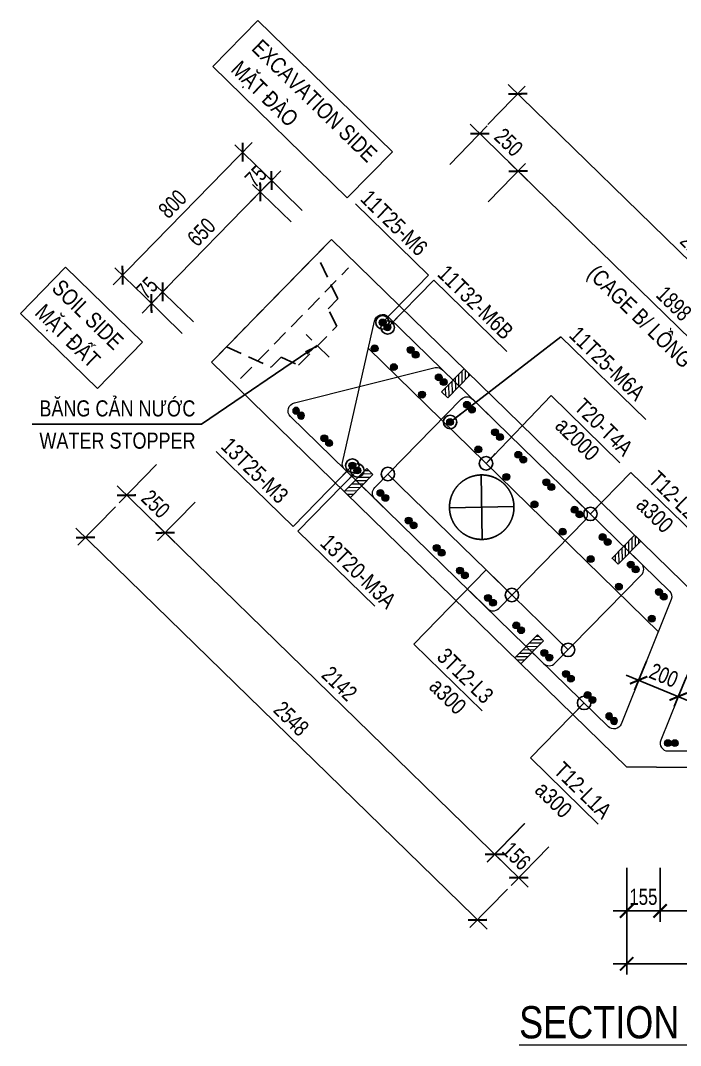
# Model space of a CAD drawing. Header units: millimetres. Extents: x 2611025 to 4139346, y -89870 to 101087.
# Drawn here: x 3811172 to 3823453, y -21279 to -2199 of the extents above; entities that cross this region are included whole.
import ezdxf
from ezdxf.enums import TextEntityAlignment as Align

# ---------------------------------------------------------------- set-up
doc = ezdxf.new("R2010")
doc.units = ezdxf.units.MM
doc.header["$LTSCALE"] = 1200
doc.header["$PDMODE"] = 35
for name, pattern in [('CENTER', [2, 1.25, -0.25, 0.25, -0.25]), ('DASHED', [19.049999999999997, 12.7, -6.35]), ('HIDDEN', [0.375, 0.25, -0.125])]:
    doc.linetypes.add(name, pattern=pattern)
for name, color, linetype, lineweight in [('015_Hidden', 8, 'Continuous', 13), ('5', 5, 'Continuous', 13), ('BOUND', 3, 'Continuous', 20), ('CWS', 8, 'HIDDEN', 9), ('ENOTE', 2, 'Continuous', 15), ('GRID', 74, 'CENTER', 15), ('K-THUOC', 1, 'Continuous', 18), ('LEADER', 8, 'Continuous', 9), ('MCT', 6, 'Continuous', 20), ('TEXTEN', 3, 'Continuous', 13), ('TEXTMA', 2, 'Continuous', 13), ('TEXTVN', 2, 'Continuous', 20), ('TIE', 4, 'Continuous', 13)]:
    doc.layers.add(name, color=color, linetype=linetype, lineweight=lineweight)
for name, color, linetype in [('CDC.04.HIDDEN', 8, 'HIDDEN'), ('CDC.11.NOTE', 8, 'Continuous'), ('MIE', 5, 'HIDDEN')]:
    doc.layers.add(name, color=color, linetype=linetype)
doc.styles.add('DB_Arial', font='arial.ttf', dxfattribs={"width": 0.8})
doc.styles.add('SMTEXT', font='arial.ttf', dxfattribs={"width": 0.75})
doc.dimstyles.new('BSV1-100', dxfattribs={"dimtxt": 300, "dimasz": 250, "dimexe": 200, "dimexo": 0, "dimgap": 108, "dimtad": 1, "dimdec": 0, "dimdsep": 46, "dimtxsty": 'SMTEXT', "dimblk": 'ARCHTICK', "dimcen": 100, "dimdle": 250, "dimclrd": 256, "dimclre": 256, "dimclrt": 1, "dimadec": 0, "dimazin": 0, "dimtfac": 1, "dimtdec": 0, "dimtix": 1, "dimtmove": 2, "dimatfit": 3, "dimfxl": 720, "dimfxlon": 1, "dimtolj": 1, "dimtzin": 0, "dimarcsym": 0})
doc.dimstyles.new('BSV25', dxfattribs={"dimtxt": 300, "dimasz": 250, "dimexe": 200, "dimexo": 0, "dimgap": 108, "dimtad": 1, "dimdec": 0, "dimlfac": 0.25, "dimdsep": 46, "dimtxsty": 'SMTEXT', "dimblk": 'ARCHTICK', "dimcen": 100, "dimdle": 250, "dimclrd": 256, "dimclre": 256, "dimclrt": 2, "dimadec": 0, "dimazin": 0, "dimtfac": 1, "dimtdec": 0, "dimtix": 1, "dimtmove": 2, "dimatfit": 3, "dimfxl": 800, "dimfxlon": 1, "dimtolj": 1, "dimtzin": 0, "dimarcsym": 0})

# ---------------------------------------------------------------- blocks, each defined once
blk = doc.blocks.new('mct1')
at = {"lineweight": 9}
h = blk.add_hatch(color=256, dxfattribs=at)
h.dxf.hatch_style = 1
h.paths.add_polyline_path([(-16, 0, 1), (16, 0, 1)])
blk.add_circle((0, 0), 16, dxfattribs=at)
blk = doc.blocks.new('_ArchTick')
at = {"color": 0, "linetype": 'ByBlock', "const_width": 0.15}
blk.add_lwpolyline([(-0.5, -0.5), (0.5, 0.5)], dxfattribs=at)
blk = doc.blocks.new('*D1230')
at = {"layer": 'Defpoints', "color": 0, "transparency": 16777216}
for p in [(3815306.1195534, -4651.185244069202), (3817118.426908265, -6419.822541526752), (3814883.445807603, -8709.98836078262)]:
    blk.add_point(p, dxfattribs=at)
at = {"layer": 'K-THUOC', "lineweight": -2, "transparency": 16777216}
for p, q in [((3812896.53055468, -7120.27026837552), (3815480.727451858, -4472.266039409442)), ((3815878.661008311, -5209.930519134505), (3815162.984189672, -4511.498925302876)), ((3813643.67990805, -7500.096338781063), (3812928.00308941, -6801.664744949434))]:
    blk.add_line(p, q, dxfattribs=at)
at = {"layer": 'K-THUOC', "lineweight": -2, "transparency": 16777216, "xscale": 250, "yscale": 250, "zscale": 250}
for p, rotation in [((3815306.1195534, -4651.185244069202), 45.69869439373893), ((3813071.138453138, -6941.35106371576), 225.6986943937389)]:
    blk.add_blockref('_ArchTick', p, dxfattribs=dict(at, rotation=rotation))
at = {"layer": 'K-THUOC', "color": 2, "transparency": 16777216, "insert": (3814001.714331395, -5613.857450084295), "char_height": 300, "attachment_point": 5, "rotation": 45.698694393738926, "style": 'SMTEXT'}
blk.add_mtext('\\A1;800', dxfattribs=at)
blk = doc.blocks.new('*D1231')
at = {"layer": 'Defpoints', "color": 0, "transparency": 16777216}
for p in [(3813817.425544878, -7250.471713116858), (3815092.975285791, -8495.28531522723), (3814883.445807601, -8709.98836078588)]:
    blk.add_point(p, dxfattribs=at)
at = {"layer": 'K-THUOC', "lineweight": -2, "transparency": 16777216}
for p, q in [((3813607.896066725, -7465.174758712063), (3813817.425544878, -7250.471713116858)), ((3814389.966999789, -7809.216988181928), (3813674.29018115, -7110.785394350532)), ((3813817.425544878, -7250.471713116858), (3813992.033443335, -7071.552508456865)), ((3814180.437521636, -8023.920033777133), (3813464.760702997, -7325.488439945737)), ((3813607.896066725, -7465.174758712063), (3813433.288168267, -7644.093963371823))]:
    blk.add_line(p, q, dxfattribs=at)
at = {"layer": 'K-THUOC', "lineweight": -2, "transparency": 16777216, "xscale": 250, "yscale": 250, "zscale": 250}
for p, rotation in [((3813817.425544878, -7250.471713116858), 225.6986943937389), ((3813607.896066725, -7465.174758712063), 45.69869439373893)]:
    blk.add_blockref('_ArchTick', p, dxfattribs=dict(at, rotation=rotation))
at = {"layer": 'K-THUOC', "color": 2, "transparency": 16777216, "insert": (3813526.185498959, -7175.841310028452), "char_height": 300, "attachment_point": 5, "rotation": 45.698694393738926, "style": 'SMTEXT'}
blk.add_mtext('\\A1;75', dxfattribs=at)
blk = doc.blocks.new('*D1232')
at = {"layer": 'Defpoints', "color": 0, "transparency": 16777216}
for p in [(3815633.347689185, -5389.711984998081), (3816908.897430074, -6634.525587085169), (3815092.975285788, -8495.285315230489)]:
    blk.add_point(p, dxfattribs=at)
at = {"layer": 'K-THUOC', "lineweight": -2, "transparency": 16777216}
for p, q in [((3813642.817646765, -7429.390918120276), (3815807.955587643, -5210.792780338088)), ((3816205.889144097, -5948.457260063384), (3815490.212325457, -5250.025666231755)), ((3814389.967000135, -7809.216988525819), (3813674.290181495, -7110.78539469419))]:
    blk.add_line(p, q, dxfattribs=at)
at = {"layer": 'K-THUOC', "lineweight": -2, "transparency": 16777216, "xscale": 250, "yscale": 250, "zscale": 250}
for p, rotation in [((3815633.347689185, -5389.711984998081), 45.69869439373893), ((3813817.425545223, -7250.471713460516), 225.6986943937389)]:
    blk.add_blockref('_ArchTick', p, dxfattribs=dict(at, rotation=rotation))
at = {"layer": 'K-THUOC', "color": 2, "transparency": 16777216, "insert": (3814538.471945331, -6137.681145421229), "char_height": 300, "attachment_point": 5, "rotation": 45.698694393738926, "style": 'SMTEXT'}
blk.add_mtext('\\A1;650', dxfattribs=at)
blk = doc.blocks.new('*D1233')
at = {"layer": 'Defpoints', "color": 0, "transparency": 16777216}
for p in [(3815842.877167375, -5175.008939445252), (3817118.426908262, -6419.822541529546), (3816908.897430074, -6634.525587085169)]:
    blk.add_point(p, dxfattribs=at)
at = {"layer": 'K-THUOC', "lineweight": -2, "transparency": 16777216}
for p, q in [((3816415.418622287, -5733.754214510554), (3815699.741803647, -5035.322620678926)), ((3815842.877167375, -5175.008939445252), (3816017.485065833, -4996.089734785492)), ((3816205.889144137, -5948.457260102499), (3815490.212325498, -5250.025666270871)), ((3815633.347689225, -5389.711985037196), (3815842.877167375, -5175.008939445252)), ((3815633.347689225, -5389.711985037196), (3815458.739790767, -5568.631189696956))]:
    blk.add_line(p, q, dxfattribs=at)
at = {"layer": 'K-THUOC', "lineweight": -2, "transparency": 16777216, "xscale": 250, "yscale": 250, "zscale": 250}
for p, rotation in [((3815842.877167375, -5175.008939445252), 225.6986943937389), ((3815633.347689225, -5389.711985037196), 45.69869439373893)]:
    blk.add_blockref('_ArchTick', p, dxfattribs=dict(at, rotation=rotation))
at = {"layer": 'K-THUOC', "color": 2, "transparency": 16777216, "insert": (3815551.637121459, -5100.378536355449), "char_height": 300, "attachment_point": 5, "rotation": 45.698694393738926, "style": 'SMTEXT'}
blk.add_mtext('\\A1;75', dxfattribs=at)
blk = doc.blocks.new('sp')
at = {"layer": '5', "lineweight": 20}
h = blk.add_hatch(dxfattribs=at)
h.set_pattern_fill('ANSI31', color=256, scale=500)
h.set_pattern_definition([(45, (0, 0), (-44.19417382415922, 44.19417382415922), [])])
h.paths.add_polyline_path([(80, 300), (-80, 300), (-80, -300), (80, -300)])
blk.add_lwpolyline([(-80, -300), (80, -300), (80, 300), (-80, 300)], close=True, dxfattribs=at)
blk = doc.blocks.new('tremie')
at = {"layer": 'MIE', "color": 74, "ltscale": 1000}
for p, q in [((424.2640687227249, -424.2640687111998), (-424.2640687087551, 424.2640687113162)), ((424.2640687217936, 424.2640687118983), (-424.2640687078238, -424.2640687117819))]:
    blk.add_line(p, q, dxfattribs=at)
at = {"layer": 'MIE', "ltscale": 500}
blk.add_circle((0, 0), 600, dxfattribs=at)
blk = doc.blocks.new('*D1254')
at = {"layer": 'Defpoints', "color": 0, "transparency": 16777216}
for p in [(3822820.313324259, -14122.6730068326), (3823558.644202633, -14427.88215099904), (3823411.719285554, -14783.30794722983)]:
    blk.add_point(p, dxfattribs=at)
at = {"layer": 'K-THUOC', "lineweight": -2, "transparency": 16777216}
for p, q in [((3822820.313324259, -14122.6730068326), (3822596.983688515, -14662.9293172264)), ((3822442.350264476, -14382.59290473256), (3823642.757428258, -14878.81384556065)), ((3823558.644202633, -14427.88215099904), (3823335.314566889, -14968.13846139284))]:
    blk.add_line(p, q, dxfattribs=at)
at = {"layer": 'K-THUOC', "lineweight": -2, "transparency": 16777216, "xscale": 250, "yscale": 250, "zscale": 250}
for p, rotation in [((3822673.388407179, -14478.09880306339), 157.5409148635427), ((3823411.719285554, -14783.30794722983), 337.5409148635426)]:
    blk.add_blockref('_ArchTick', p, dxfattribs=dict(at, rotation=rotation))
at = {"layer": 'K-THUOC', "color": 2, "transparency": 16777216, "insert": (3823142.327672673, -14389.34069574112), "char_height": 300, "attachment_point": 5, "rotation": 337.54091486354264, "style": 'SMTEXT'}
blk.add_mtext('\\A1;200', dxfattribs=at)
blk = doc.blocks.new('cws800')
at = {"layer": 'CDC.04.HIDDEN'}
for p, q in [((-599.9999999998836, 1440.217173506608), (-599.9999999998836, -1440.217173506608)), ((0, 1440.217173506608), (0, -1440.217173506608))]:
    blk.add_line(p, q, dxfattribs=at)
for points in [[(0, 1200), (-860, 888.2171735063894), (-860, 627.473455327563), (-1199.999999999767, 507.1904364598886), (-1199.999999999767, -507.1904364598886), (-859.9999999997672, -627.473455327854), (-859.9999999997672, -888.217173506433), (0, -1200)], [(-1499.999999999767, 0), (-899.9999999997672, 0)]]:
    blk.add_lwpolyline(points, dxfattribs=at)
blk = doc.blocks.new('*D1465')
at = {"layer": 'Defpoints', "color": 0, "transparency": 16777216}
for p in [(3817993.534960305, -7501.954209160525), (3825865.318989685, -10305.10251219198), (3823535.740782823, -12692.20116860652)]:
    blk.add_point(p, dxfattribs=at)
at = {"layer": 'K-THUOC', "lineweight": -2, "transparency": 16777216}
for p, q in [((3819873.541281822, -5575.527978469618), (3820571.972875788, -4859.851159961196)), ((3820253.367352368, -4828.378625171492), (3826044.238194312, -10479.71041068365)), ((3825306.573714512, -10877.64396699867), (3826005.005308478, -10161.96714849025))]:
    blk.add_line(p, q, dxfattribs=at)
at = {"layer": 'K-THUOC', "lineweight": -2, "transparency": 16777216, "xscale": 250, "yscale": 250, "zscale": 250}
for p, rotation in [((3820432.286556995, -5002.986523662927), 135.698694382983), ((3825865.318989685, -10305.10251219198), 315.698694382983)]:
    blk.add_blockref('_ArchTick', p, dxfattribs=dict(at, rotation=rotation))
at = {"layer": 'K-THUOC', "color": 2, "transparency": 16777216, "insert": (3823331.213477184, -7467.129846088355), "char_height": 300, "attachment_point": 5, "rotation": 315.69869438298304, "style": 'SMTEXT'}
blk.add_mtext('\\A1;1898', dxfattribs=at)
blk = doc.blocks.new('*D1466')
at = {"layer": 'Defpoints', "color": 0, "transparency": 16777216}
for p in [(3820432.28655699, -5002.986523659667), (3817277.858141763, -6803.522615219699), (3817993.534960272, -7501.954209185205)]:
    blk.add_point(p, dxfattribs=at)
at = {"layer": 'K-THUOC', "lineweight": -2, "transparency": 16777216}
for p, q in [((3819157.864463309, -4877.096384500386), (3819856.296057275, -4161.419565991964)), ((3819537.690533855, -4129.94703120226), (3820611.205761617, -5177.594422151102)), ((3819873.541281817, -5575.527978466358), (3820571.972875783, -4859.851159957936))]:
    blk.add_line(p, q, dxfattribs=at)
at = {"layer": 'K-THUOC', "lineweight": -2, "transparency": 16777216, "xscale": 250, "yscale": 250, "zscale": 250}
for p, rotation in [((3819716.609738481, -4304.554929693695), 135.698694382983), ((3820432.28655699, -5002.986523659667), 315.698694382983)]:
    blk.add_blockref('_ArchTick', p, dxfattribs=dict(at, rotation=rotation))
at = {"layer": 'K-THUOC', "color": 2, "transparency": 16777216, "insert": (3820256.858851579, -4466.85605483735), "char_height": 300, "attachment_point": 5, "rotation": 315.69869438298304, "style": 'SMTEXT'}
blk.add_mtext('\\A1;250', dxfattribs=at)
blk = doc.blocks.new('*D1468')
at = {"layer": 'Defpoints', "color": 0, "transparency": 16777216}
for p in [(3815266.071789464, -8864.98270461196), (3816191.222423787, -9348.768289780244), (3813862.540059633, -11734.94898391375)]:
    blk.add_point(p, dxfattribs=at)
at = {"layer": 'K-THUOC', "lineweight": -2, "transparency": 16777216}
for p, q in [((3813705.608516297, -10463.97593514109), (3813007.176922332, -11179.65275364951)), ((3812967.944036497, -10861.90949145611), (3814041.45926426, -11909.55688240519)), ((3814421.285334805, -11162.40752910706), (3813722.853740839, -11878.08434761548))]:
    blk.add_line(p, q, dxfattribs=at)
at = {"layer": 'K-THUOC', "lineweight": -2, "transparency": 16777216, "xscale": 250, "yscale": 250, "zscale": 250}
for p, rotation in [((3813146.863241124, -11036.51738994778), 135.698694382983), ((3813862.540059633, -11734.94898391375), 315.698694382983)]:
    blk.add_blockref('_ArchTick', p, dxfattribs=dict(at, rotation=rotation))
at = {"layer": 'K-THUOC', "color": 2, "transparency": 16777216, "insert": (3813687.112354223, -11198.8185150912), "char_height": 300, "attachment_point": 5, "rotation": 315.69869438298304, "style": 'SMTEXT'}
blk.add_mtext('\\A1;250', dxfattribs=at)
blk = doc.blocks.new('*D1469')
at = {"layer": 'Defpoints', "color": 0, "transparency": 16777216}
for p in [(3816191.222423787, -9348.768289780244), (3822004.714928331, -15659.66063531395), (3819994.67976988, -17719.32629150501)]:
    blk.add_point(p, dxfattribs=at)
at = {"layer": 'K-THUOC', "lineweight": -2, "transparency": 16777216}
for p, q in [((3814421.285334805, -11162.40752910753), (3813722.853740839, -11878.08434761572)), ((3813683.620855005, -11560.34108542255), (3820173.598974507, -17893.93418999645)), ((3820553.425045053, -17146.78483669832), (3819854.993451087, -17862.46165520651))]:
    blk.add_line(p, q, dxfattribs=at)
at = {"layer": 'K-THUOC', "lineweight": -2, "transparency": 16777216, "xscale": 250, "yscale": 250, "zscale": 250}
for p, rotation in [((3813862.540059633, -11734.94898391422), 135.698694382983), ((3819994.67976988, -17719.32629150501), 315.698694382983)]:
    blk.add_blockref('_ArchTick', p, dxfattribs=dict(at, rotation=rotation))
at = {"layer": 'K-THUOC', "color": 2, "transparency": 16777216, "insert": (3817109.234043922, -14542.05365350284), "char_height": 300, "attachment_point": 5, "rotation": 315.69869438298304, "style": 'SMTEXT'}
blk.add_mtext('\\A1;2142', dxfattribs=at)
blk = doc.blocks.new('*D1470')
at = {"layer": 'Defpoints', "color": 0, "transparency": 16777216}
for p in [(3822315.632325292, -15343.44983372558), (3822451.974834247, -16096.14319403097), (3820441.93967576, -18155.80885025766)]:
    blk.add_point(p, dxfattribs=at)
at = {"layer": 'K-THUOC', "lineweight": -2, "transparency": 16777216}
for p, q in [((3820554.616474686, -17147.94755718601), (3819856.18488072, -17863.62437569443)), ((3819995.871199513, -17720.4890119927), (3819816.951994887, -17545.88111350103)), ((3819995.871199513, -17720.4890119927), (3820441.93967576, -18155.80885025766)), ((3821000.684950933, -17583.26739545097), (3820302.253356967, -18298.94421395939)), ((3820441.93967576, -18155.80885025766), (3820620.858880387, -18330.41674874909))]:
    blk.add_line(p, q, dxfattribs=at)
at = {"layer": 'K-THUOC', "lineweight": -2, "transparency": 16777216, "xscale": 250, "yscale": 250, "zscale": 250}
for p, rotation in [((3819995.871199513, -17720.4890119927), 315.698694382983), ((3820441.93967576, -18155.80885025766), 135.698694382983)]:
    blk.add_blockref('_ArchTick', p, dxfattribs=dict(at, rotation=rotation))
at = {"layer": 'K-THUOC', "color": 2, "transparency": 16777216, "insert": (3820401.316141481, -17751.2342592855), "char_height": 300, "attachment_point": 5, "rotation": 315.69869438298304, "style": 'SMTEXT'}
blk.add_mtext('\\A1;156', dxfattribs=at)
blk = doc.blocks.new('*D1471')
at = {"layer": 'Defpoints', "color": 0, "transparency": 16777216}
for p in [(3815266.071789464, -8864.98270461196), (3822451.974834247, -16096.14319403097), (3819674.809169509, -18941.88085049018)]:
    blk.add_point(p, dxfattribs=at)
at = {"layer": 'K-THUOC', "lineweight": -2, "transparency": 16777216}
for p, q in [((3812938.478010045, -11250.04793537525), (3812240.046416079, -11965.72475388343)), ((3812200.813530245, -11647.98149169004), (3819853.728374136, -19116.48874898162)), ((3820233.554444682, -18369.33939568372), (3819535.122850716, -19085.01621419191))]:
    blk.add_line(p, q, dxfattribs=at)
at = {"layer": 'K-THUOC', "lineweight": -2, "transparency": 16777216, "xscale": 250, "yscale": 250, "zscale": 250}
for p, rotation in [((3812379.732734872, -11822.5893901817), 135.698694382983), ((3819674.809169509, -18941.88085049018), 315.698694382983)]:
    blk.add_blockref('_ArchTick', p, dxfattribs=dict(at, rotation=rotation))
at = {"layer": 'K-THUOC', "color": 2, "transparency": 16777216, "insert": (3816209.681656035, -15195.32044849684), "char_height": 300, "attachment_point": 5, "rotation": 315.69869438298304, "style": 'SMTEXT'}
blk.add_mtext('\\A1;2548', dxfattribs=at)
blk = doc.blocks.new('*D1473')
at = {"layer": 'Defpoints', "color": 0, "transparency": 16777216}
for p in [(3833955.662942395, -15646.988075912), (3823073.056968807, -16096.14319403085), (3823073.056968807, -18774.63752946851)]:
    blk.add_point(p, dxfattribs=at)
at = {"layer": 'K-THUOC', "lineweight": -2, "transparency": 16777216}
for p, q in [((3823073.056968807, -17974.63752946851), (3823073.056968807, -18974.63752946851)), ((3833955.662942395, -17974.63752946851), (3833955.662942395, -18974.63752946851)), ((3834205.662942395, -18774.63752946851), (3822823.056968807, -18774.63752946851))]:
    blk.add_line(p, q, dxfattribs=at)
at = {"layer": 'K-THUOC', "lineweight": -2, "transparency": 16777216, "xscale": 250, "yscale": 250, "zscale": 250, "rotation": 180}
blk.add_blockref('_ArchTick', (3823073.056968807, -18774.63752946851), dxfattribs=at)
at = {"layer": 'K-THUOC', "lineweight": -2, "transparency": 16777216, "xscale": 250, "yscale": 250, "zscale": 250}
blk.add_blockref('_ArchTick', (3833955.662942395, -18774.63752946851), dxfattribs=at)
at = {"layer": 'K-THUOC', "color": 2, "transparency": 16777216, "insert": (3828514.359955601, -18516.02361405241), "char_height": 300, "attachment_point": 5, "style": 'SMTEXT'}
blk.add_mtext('\\A1;2721', dxfattribs=at)
blk = doc.blocks.new('*D1474')
at = {"layer": 'Defpoints', "color": 0, "transparency": 16777216}
for p in [(3822451.974834247, -16096.14319403085), (3823073.056968807, -16096.14319403085), (3823073.056968807, -18774.63752946851)]:
    blk.add_point(p, dxfattribs=at)
at = {"layer": 'K-THUOC', "lineweight": -2, "transparency": 16777216}
for p, q in [((3822451.974834247, -17974.63752946851), (3822451.974834247, -18974.63752946851)), ((3823073.056968807, -17974.63752946851), (3823073.056968807, -18974.63752946851)), ((3822451.974834247, -18774.63752946851), (3822201.974834247, -18774.63752946851)), ((3822451.974834247, -18774.63752946851), (3823073.056968807, -18774.63752946851)), ((3823073.056968807, -18774.63752946851), (3823323.056968807, -18774.63752946851))]:
    blk.add_line(p, q, dxfattribs=at)
at = {"layer": 'K-THUOC', "lineweight": -2, "transparency": 16777216, "xscale": 250, "yscale": 250, "zscale": 250}
blk.add_blockref('_ArchTick', (3822451.974834247, -18774.63752946851), dxfattribs=at)
at = {"layer": 'K-THUOC', "lineweight": -2, "transparency": 16777216, "xscale": 250, "yscale": 250, "zscale": 250, "rotation": 180}
blk.add_blockref('_ArchTick', (3823073.056968807, -18774.63752946851), dxfattribs=at)
at = {"layer": 'K-THUOC', "color": 2, "transparency": 16777216, "insert": (3822762.515901527, -18513.46563315201), "char_height": 300, "attachment_point": 5, "style": 'SMTEXT'}
blk.add_mtext('\\A1;155', dxfattribs=at)
blk = doc.blocks.new('*D1475')
at = {"layer": 'Defpoints', "color": 0, "transparency": 16777216}
for p in [(3834955.665321829, -15936.36036754504), (3822451.974834247, -16096.14319403085), (3834955.665321829, -19759.56634767912)]:
    blk.add_point(p, dxfattribs=at)
at = {"layer": 'K-THUOC', "lineweight": -2, "transparency": 16777216}
for p, q in [((3822451.974834247, -18959.56634767912), (3822451.974834247, -19959.56634767912)), ((3834955.665321829, -18959.56634767912), (3834955.665321829, -19959.56634767912)), ((3822201.974834247, -19759.56634767912), (3835205.665321829, -19759.56634767912))]:
    blk.add_line(p, q, dxfattribs=at)
at = {"layer": 'K-THUOC', "lineweight": -2, "transparency": 16777216, "xscale": 250, "yscale": 250, "zscale": 250, "rotation": 180}
blk.add_blockref('_ArchTick', (3822451.974834247, -19759.56634767912), dxfattribs=at)
at = {"layer": 'K-THUOC', "lineweight": -2, "transparency": 16777216, "xscale": 250, "yscale": 250, "zscale": 250}
blk.add_blockref('_ArchTick', (3834955.665321829, -19759.56634767912), dxfattribs=at)
at = {"layer": 'K-THUOC', "color": 2, "transparency": 16777216, "insert": (3828703.820078038, -19498.2921321266), "char_height": 300, "attachment_point": 5, "style": 'SMTEXT'}
blk.add_mtext('\\A1;3126', dxfattribs=at)
blk = doc.blocks.new('*D1476')
at = {"layer": 'Defpoints', "color": 0, "transparency": 16777216}
for p in [(3817379.867671348, -6684.662348938175), (3826759.574156144, -9746.7118325294), (3823714.65998743, -12866.80906713777)]:
    blk.add_point(p, dxfattribs=at)
at = {"layer": 'K-THUOC', "lineweight": -2, "transparency": 16777216}
for p, q in [((3819866.036564842, -4137.106569185387), (3820564.468158808, -3421.429750676965)), ((3820245.862635388, -3389.957215887262), (3826938.493360771, -9921.319731020834)), ((3826200.828880971, -10319.25328733609), (3826899.260474938, -9603.576468827669))]:
    blk.add_line(p, q, dxfattribs=at)
at = {"layer": 'K-THUOC', "lineweight": -2, "transparency": 16777216, "xscale": 250, "yscale": 250, "zscale": 250}
for p, rotation in [((3820424.781840014, -3564.565114378696), 135.698694382983), ((3826759.574156144, -9746.7118325294), 315.698694382983)]:
    blk.add_blockref('_ArchTick', p, dxfattribs=dict(at, rotation=rotation))
at = {"layer": 'K-THUOC', "color": 2, "transparency": 16777216, "insert": (3823774.66016491, -6468.650574109284), "char_height": 300, "attachment_point": 5, "rotation": 315.69869438298304, "style": 'SMTEXT'}
blk.add_mtext('\\A1;2213', dxfattribs=at)

msp = doc.modelspace()

# ---------------------------------------------------------------- linework, layer by layer
at = {"layer": '015_Hidden', "linetype": 'DASHED'}
msp.add_line((3823006.541709892, -16096.14319403085), (3822451.974834247, -16096.14319403085), dxfattribs=at)
at = {"layer": 'BOUND'}
msp.add_lwpolyline([(3823006.541709892, -16096.14319403085), (3834355.66532183, -16096.14319403085), (3834355.665321829, -12896.14319404587), (3823744.718413826, -12896.14319404564), (3816957.625440514, -6272.594629729516), (3814727.492308505, -8557.792777343187), (3822451.974834247, -16096.14319403091)], dxfattribs=at)
at = {"layer": 'TEXTEN'}
for points in [[(3817253.260195754, -5502.023133624694), (3818091.378108513, -4643.210951414774), (3815586.509243734, -2198.700372533756), (3814748.391330975, -3057.512554743676)], [(3811172.005976099, -7650.112440838013), (3812010.123888847, -6791.300258617382), (3813441.477525881, -8188.1634465307), (3812603.359613134, -9046.97562875133)]]:
    msp.add_lwpolyline(points, close=True, dxfattribs=at)
at = {"layer": 'TIE'}
msp.add_line((3823052.641743324, -13581.96615144226), (3817644.926736567, -8305.994947996107), dxfattribs=at)
at = {"layer": 'TIE', "lineweight": 20}
for points in [[(3817880.927155777, -11216.05762190896), (3817205.993777454, -10557.38769852382, -0.259481340724579), (3817161.483001245, -10427.24102240161), (3817761.310338479, -7796.027091487194, -0.6069433396910635), (3818014.231857469, -7713.229241133784), (3823247.900581513, -12818.90557505668, -0.3057409883575072), (3823280.325451984, -12976.65979185468), (3822346.100947587, -15297.33167691168, -0.531697341075978), (3822112.230213459, -15345.40156952722), (3816195.623366127, -9571.363562225713, -0.6069433397085201), (3816272.96478075, -9316.720509354607), (3818890.675543576, -8660.466026023845, -0.2422581366104092), (3819030.489294756, -8704.633516091504), (3819695.121940225, -9353.012186513399)], [(3829133.94058762, -15796.14319402643), (3832456.472954392, -15796.14319402759, 0.2445989541750316), (3832579.313447184, -15732.2257900018), (3833991.078153051, -13432.2257900018, 0.6069433396910635), (3833868.237660258, -13196.14319402759), (3824152.064205122, -13196.14319402759, 0.3057409883575072), (3824018.547696317, -13286.2048785506), (3823084.540460002, -15598.20487854898, 0.531697341075978), (3823218.056968807, -15796.14319402643), (3833868.237660258, -15796.14319402759, 0.6069433397085201), (3833991.078153051, -15560.06059805339), (3832579.313447191, -13260.06059805339, 0.2445989541651142), (3832456.472954399, -13196.14319402759), (3829133.940587627, -13196.14319402643)]]:
    msp.add_lwpolyline(points, format="xyb", dxfattribs=at)
at = {"layer": 'TIE'}
for points in [[(3818087.259194834, -11417.76204670349), (3817765.659023876, -11103.00288474082, -0.414213562373095), (3817763.378687543, -10890.8831070998), (3819372.147737575, -9247.148899979074, -0.414213562373095), (3819584.267515216, -9244.868563647266), (3819905.867686175, -9559.627725609927)], [(3819537.439729908, -12830.42948612396), (3819859.039900866, -13145.18864808732, 0.414213562373095), (3820071.159678507, -13142.90831175621), (3821679.92872854, -11499.17410463712, 0.414213562373095), (3821677.648392209, -11287.05432699656), (3821356.048221251, -10972.2951650332)], [(3820584.130168404, -13851.52236779837), (3820905.730339363, -14166.2815297615, 0.414213562373095), (3821117.850117004, -14164.00119343062), (3822726.619167037, -12520.2669863113, 0.414213562373095), (3822724.338830705, -12308.14720867085), (3822402.738659747, -11993.38804670749)]]:
    msp.add_lwpolyline(points, format="xyb", dxfattribs=at)

# ---------------------------------------------------------------- block references
at = {"layer": 'CWS', "rotation": 135.6986943829715}
msp.add_blockref('cws800', (3815842.55887451, -7415.193703536177), dxfattribs=at)
at = {"layer": 'ENOTE', "xscale": -1, "rotation": 315.6986943829786}
for p in [(3819275.239892412, -8953.546570909559), (3822448.049310157, -12049.90274967335)]:
    msp.add_blockref('sp', p, dxfattribs=at)
at = {"layer": 'ENOTE', "rotation": 135.6986943847127}
for p in [(3817464.165716719, -10809.33862753946), (3820636.975134558, -13905.69480620755)]:
    msp.add_blockref('sp', p, dxfattribs=at)
at = {"layer": 'GRID', "xscale": -1, "rotation": 45.94351290825964}
msp.add_blockref('tremie', (3819754.561495052, -11258.08731884684), dxfattribs=at)
at = {"layer": 'MCT'}
for p, xscale, yscale, zscale, rotation in [((3817909.312136817, -7820.42929812253), 3.999999999999999, 3.999999999999999, 3.999999999999999, 135.6159190641259), ((3818000.789518779, -7909.960793081089), 3.999999999999999, 3.999999999999999, 3.999999999999999, 135.6159190641259), ((3817761.888759991, -8303.004342159373), 3.999999999999999, 3.999999999999999, 3.999999999999999, 135.6159190641259), ((3818432.657356065, -8330.975738959736), 3.999999999999999, 3.999999999999999, 3.999999999999999, 135.6159190641259), ((3818524.134738027, -8420.507233918062), 3.999999999999999, 3.999999999999999, 3.999999999999999, 135.6159190641259), ((3818119.695046064, -8651.80229822069), 3.999999999999999, 3.999999999999999, 3.999999999999999, 135.6159190641259), ((3818956.002575314, -8841.522179796943), 3.999999999999999, 3.999999999999999, 3.999999999999999, 135.6159190641259), ((3819047.479957275, -8931.053674755269), 3.999999999999999, 3.999999999999999, 3.999999999999999, 135.6159190641259), ((3818643.040265312, -9162.348739057896), 3.999999999999999, 3.999999999999999, 3.999999999999999, 135.6159190641259), ((3819479.347794562, -9352.068620633916), 3.999999999999999, 3.999999999999999, 3.999999999999999, 135.6159190641259), ((3816300.543086786, -9464.163505240693), -3.999999999999999, 4, 4, 315.6159190641258), ((3816392.149719555, -9553.562749268167), -3.999999999999999, 4, 4, 315.6159190641258), ((3819570.825176523, -9441.600115592475), 3.999999999999999, 3.999999999999999, 3.999999999999999, 135.6159190641259), ((3819166.38548456, -9672.89517989487), 3.999999999999999, 3.999999999999999, 3.999999999999999, 135.6159190641259), ((3816823.888306034, -9974.709946077899), 3.999999999999999, 3.999999999999999, 3.999999999999999, 135.6159190641259), ((3820002.69301381, -9862.615061471122), 3.999999999999999, 3.999999999999999, 3.999999999999999, 135.6159190641259), ((3820094.170395772, -9952.146556429681), 3.999999999999999, 3.999999999999999, 3.999999999999999, 135.6159190641259), ((3816915.494938803, -10064.10919010537), 3.999999999999999, 3.999999999999999, 3.999999999999999, 135.6159190641259), ((3819689.730703809, -10183.44162073208), 3.999999999999999, 3.999999999999999, 3.999999999999999, 135.6159190641259), ((3820434.560851097, -10283.63000734977), 3.999999999999999, 3.999999999999999, 3.999999999999999, 135.6159190641259), ((3820526.038233058, -10373.16150230833), 3.999999999999999, 3.999999999999999, 3.999999999999999, 135.6159190641259), ((3817347.233525282, -10485.25638691487), 3.999999999999999, 3.999999999999999, 3.999999999999999, 135.6159190641259), ((3817438.840158051, -10574.65563094235), 3.999999999999999, 3.999999999999999, 3.999999999999999, 135.6159190641259), ((3820213.075923057, -10693.98806156928), 3.999999999999999, 3.999999999999999, 3.999999999999999, 135.6159190641259), ((3820957.906070345, -10794.17644818698), 3.999999999999999, 3.999999999999999, 3.999999999999999, 135.6159190641259), ((3821049.383452307, -10883.70794314553), 3.999999999999999, 3.999999999999999, 3.999999999999999, 135.6159190641259), ((3817870.578744531, -10995.80282775208), 3.999999999999999, 3.999999999999999, 3.999999999999999, 135.6159190641259), ((3817962.1853773, -11085.20207177955), 3.999999999999999, 3.999999999999999, 3.999999999999999, 135.6159190641259), ((3820736.421142305, -11204.53450240649), 3.999999999999999, 3.999999999999999, 3.999999999999999, 135.6159190641259), ((3821481.251289593, -11304.72288902418), 3.999999999999999, 3.999999999999999, 3.999999999999999, 135.6159190641259), ((3818393.923963779, -11506.34926858929), 3.999999999999999, 3.999999999999999, 3.999999999999999, 135.6159190641259), ((3821572.728671554, -11394.25438398251), 3.999999999999999, 3.999999999999999, 3.999999999999999, 135.6159190641259), ((3818485.530596548, -11595.74851261676), 3.999999999999999, 3.999999999999999, 3.999999999999999, 135.6159190641259), ((3821259.766361553, -11715.08094324346), 3.999999999999999, 3.999999999999999, 3.999999999999999, 135.6159190641259), ((3822004.596508841, -11815.26932986127), 3.999999999999999, 3.999999999999999, 3.999999999999999, 135.6159190641259), ((3822096.073890803, -11904.8008248196), 3.999999999999999, 3.999999999999999, 3.999999999999999, 135.6159190641259), ((3818917.269183027, -12016.89570942649), 3.999999999999999, 3.999999999999999, 3.999999999999999, 135.6159190641259), ((3819008.875815796, -12106.29495345397), 3.999999999999999, 3.999999999999999, 3.999999999999999, 135.6159190641259), ((3821783.111580802, -12225.62738408067), 3.999999999999999, 3.999999999999999, 3.999999999999999, 135.6159190641259), ((3819349.007769506, -12438.04290623585), 3.999999999999999, 3.999999999999999, 3.999999999999999, 135.6159190641259), ((3822527.941728089, -12325.81577069836), 3.999999999999999, 3.999999999999999, 3.999999999999999, 135.6159190641259), ((3822619.419110051, -12415.3472656568), 3.999999999999999, 3.999999999999999, 3.999999999999999, 135.6159190641259), ((3819440.614402275, -12527.44215026347), 3.999999999999999, 3.999999999999999, 3.999999999999999, 135.6159190641259), ((3822306.45680005, -12736.17382491776), 3.999999999999999, 3.999999999999999, 3.999999999999999, 135.6159190641259), ((3823051.286947337, -12836.36221153545), 3.999999999999999, 3.999999999999999, 3.999999999999999, 135.6159190641259), ((3819872.352988754, -12948.58934707305), 3.999999999999999, 3.999999999999999, 3.999999999999999, 135.6159190641259), ((3819963.959621524, -13037.98859110067), 3.999999999999999, 3.999999999999999, 3.999999999999999, 135.6159190641259), ((3823142.764329299, -12925.89370649401), 3.999999999999999, 3.999999999999999, 3.999999999999999, 135.6159190641259), ((3822918.850155221, -13333.55591044482), 3.999999999999999, 3.999999999999999, 3.999999999999999, 135.6159190641259), ((3820395.698208002, -13459.13578791026), 3.999999999999999, 3.999999999999999, 3.999999999999999, 135.6159190641259), ((3820487.304840771, -13548.53503193788), 3.999999999999999, 3.999999999999999, 3.999999999999999, 135.6159190641259), ((3820919.043427251, -13969.68222874746), 3.999999999999999, 3.999999999999999, 3.999999999999999, 135.6159190641259), ((3821010.65006002, -14059.08147277508), 3.999999999999999, 3.999999999999999, 3.999999999999999, 135.6159190641259), ((3821321.210051948, -14362.72224200302), 3.999999999999999, 3.999999999999999, 3.999999999999999, 135.6159190641259), ((3821412.816684717, -14452.12148603064), 3.999999999999999, 3.999999999999999, 3.999999999999999, 135.6159190641259), ((3821723.376676646, -14755.76225525833), 3.999999999999999, 3.999999999999999, 3.999999999999999, 135.6159190641259), ((3821814.983309415, -14845.16149928595), 3.999999999999999, 3.999999999999999, 3.999999999999999, 135.6159190641259), ((3822125.543301344, -15148.80226851389), -3.999999999999999, 4, 4, 315.6159190641258), ((3822217.149934113, -15238.20151254151), -3.999999999999999, 4, 4, 315.6159190641258), ((3823218.999435552, -15650.85265510867), 4, 4, 4, 359.6115985839677), ((3823346.999435552, -15650.85265510867), 4, 4, 4, 359.6115985839677)]:
    msp.add_blockref('mct1', p, dxfattribs=dict(at, xscale=xscale, yscale=yscale, zscale=zscale, rotation=rotation))

# ---------------------------------------------------------------- texts
at = {"layer": 'TEXTEN', "style": 'DB_Arial', "width": 0.8}
for s, p in [('T20-T4A', (3822387.588405299, -10329.53036290128)), ('T12-L2A', (3823756.947074565, -11666.73267361906)), ('3T12-L3', (3819792.556273554, -14938.29444667383)), ('a300', (3819286.733735379, -15143.35605546657)), ('T12-L1A', (3821992.696367825, -17084.52462400717))]:
    msp.add_text(s, height=300, rotation=315.7092411601129, dxfattribs=at).set_placement(p, align=Align.RIGHT)
for s, p in [('a2000', (3821098.154481375, -9770.144357997342)), ('a300', (3822606.095137515, -11242.53953483887)), ('a300', (3820720.875306084, -16549.61048021459))]:
    msp.add_text(s, height=300, rotation=315.7092411601129, dxfattribs=at).set_placement(p)
at = {"layer": 'TEXTMA', "style": 'DB_Arial', "width": 0.8}
for s, height, rotation, p in [('11T25-M6', 300, 315.7092411601129, (3817475.341312367, -5539.020306682331)), ('11T32-M6B', 299.9999999999999, 315.7092334386046, (3818909.86095067, -6938.457756986259)), ('11T25-M6A', 300, 315.7092411601129, (3821361.028940501, -8077.410382426227)), ('BĂNG CẢN NƯỚC', 300, 359.999999999974, (3811523.889026485, -9569.49813411606)), ('WATER STOPPER', 300, 359.999999999974, (3811523.889026485, -10169.49813411606)), ('13T25-M3', 300, 315.7092411601129, (3814881.55024743, -10147.47428041708)), ('13T20-M3A', 300, 315.6881476097948, (3816728.010422199, -11949.04293553112))]:
    msp.add_text(s, height=height, rotation=rotation, dxfattribs=at).set_placement(p)
at = {"layer": 'TEXTVN', "style": 'DB_Arial', "width": 0.8}
for s, p in [('EXCAVATION SIDE', (3815453.361753459, -2738.871807620046)), ('MẶT ĐÀO', (3815067.379449288, -3134.384539054125)), ('(CAGE B/ LỒNG B)', (3821700.353663282, -6936.52705221402, 5.190219204062599e-05)), ('MẶT ĐẤT', (3811420.365585309, -7662.692378391628))]:
    msp.add_text(s, height=300, rotation=315.6986943837312, dxfattribs=at).set_placement(p)
msp.add_text('SOIL SIDE', height=300, rotation=315.6986943837312, dxfattribs=at).set_placement((3812908.084337785, -8351.41744857363, -5.190219204062595e-05), align=Align.RIGHT)
at = {"layer": 'TEXTVN', "lineweight": 20, "style": 'DB_Arial', "width": 0.8}
msp.add_text('%%USECTION 3/ MẶT CẮT 3', height=600, dxfattribs=at).set_placement((3827864.338920132, -21146.5936365138, -5.190219204062598e-05), align=Align.RIGHT)

# ---------------------------------------------------------------- dimensions: what is measured, and where the dimension line sits
at = {"layer": 'K-THUOC'}
for base, p1, p2, angle, picture, middle in [((3826759.574156144, -9746.7118325294), (3817379.867671349, -6684.662348938058), (3823714.65998743, -12866.80906713766), 315.698694382887, '*D1476', (3823774.66016491, -6468.650574109051)), ((3820432.28655699, -5002.986523659667), (3817277.858141764, -6803.522615219728), (3817993.534960272, -7501.954209185438), 315.698694382887, '*D1466', (3820256.858851579, -4466.856054837117)), ((3815306.1195534, -4651.185244069202), (3814883.445807604, -8709.988360782503), (3817118.426908266, -6419.822541526635), 45.69869439373893, '*D1230', (3814001.714331395, -5613.857450084295)), ((3815842.877167375, -5175.008939445252), (3816908.897430075, -6634.525587085052), (3817118.426908262, -6419.822541529895), 45.69869439373893, '*D1233', (3815551.637121459, -5100.378536355449)), ((3825865.318989685, -10305.10251219198), (3817993.534960305, -7501.954209160642), (3823535.740782823, -12692.20116860652), 315.698694382887, '*D1465', (3823331.213477184, -7467.12984608789)), ((3815633.347689185, -5389.711984998081), (3815092.975285788, -8495.285315230605), (3816908.897430075, -6634.525587085052), 45.69869439373893, '*D1232', (3814538.471945331, -6137.681145421229)), ((3813817.425544878, -7250.471713116858), (3814883.445807601, -8709.988360785763), (3815092.975285791, -8495.285315227113), 45.69869439373893, '*D1231', (3813526.185498959, -7175.841310028452)), ((3819674.809169509, -18941.88085049018), (3815266.071789465, -8864.982704611786), (3822451.974834247, -16096.14319403091), 315.698694382887, '*D1471', (3816209.681656034, -15195.32044849661)), ((3813862.540059633, -11734.94898391375), (3815266.071789465, -8864.982704611786), (3816191.222423787, -9348.768289780477), 315.698694382887, '*D1468', (3813687.112354222, -11198.81851509097)), ((3819994.67976988, -17719.32629150501), (3816191.222423787, -9348.768289780302), (3822004.714928332, -15659.66063531383), 315.698694382887, '*D1469', (3817109.234043922, -14542.0536535026)), ((3820441.93967576, -18155.80885025766), (3822315.632325293, -15343.44983372581), (3822451.974834247, -16096.14319403091), 315.698694382887, '*D1470', (3820401.31614148, -17751.23425928527))]:
    dim = msp.add_linear_dim(base=base, p1=p1, p2=p2, angle=angle, dimstyle='BSV25', dxfattribs=at)
    dim.commit()
    dim.dimension.update_dxf_attribs({"geometry": picture, "text_midpoint": middle})
dim = msp.add_aligned_dim(p1=(3822820.313324259, -14122.67300683237), p2=(3823558.644202633, -14427.88215099904), distance=-384.59644809199085, dimstyle='BSV25', dxfattribs=at)
dim.commit()
dim.dimension.update_dxf_attribs({"geometry": '*D1254', "text_midpoint": (3823142.327672673, -14389.34069574112)})
for base, p1, p2, picture, middle in [((3823073.056968807, -18774.63752946851), (3833955.662942395, -15646.988075912), (3823073.056968807, -16096.14319403085), '*D1473', (3828514.359955601, -18516.02361405241)), ((3834955.665321829, -19759.56634767912), (3822451.974834247, -16096.14319403085), (3834955.665321829, -15936.36036754504), '*D1475', (3828703.820078038, -19498.2921321266)), ((3823073.056968807, -18774.63752946851), (3822451.974834247, -16096.14319403085), (3823073.056968807, -16096.14319403085), '*D1474', (3822762.515901527, -18513.46563315201))]:
    dim = msp.add_linear_dim(base=base, p1=p1, p2=p2, dimstyle='BSV25', dxfattribs=at)
    dim.commit()
    dim.dimension.update_dxf_attribs({"geometry": picture, "text_midpoint": middle})

# ---------------------------------------------------------------- leaders
at = {"layer": 'CDC.11.NOTE'}
msp.add_leader([(3816694.207196425, -8246.320379140758), (3814542.92765778, -9709.853306023171), (3811389.514975275, -9709.853306023171)], dimstyle='BSV1-100', override={"dimgap": 108, "dimtad": 0}, dxfattribs=at)
at = {"layer": 'LEADER'}
for points in [[(3817906.632725912, -7817.811151977745), (3818765.541532923, -6937.370545669342), (3817405.511328056, -5610.60084378079)], [(3818003.618768126, -7912.42534453806), (3818862.527693986, -7031.984854171402), (3820222.557719755, -8358.754739647615)], [(3819166.38548456, -9672.89517989487), (3821229.141636918, -8088.451255996129), (3822807.437225335, -9628.148506719619)], [(3819834.512116865, -10442.23722398619), (3821044.989020819, -9178.540693405666), (3822326.487492021, -10433.14047252689)], [(3817347.23352528, -10485.25638691813), (3816243.919773183, -11616.22887307021), (3814811.72026312, -10219.05481751531)], [(3817438.840062449, -10574.65553764906), (3816335.110015006, -11705.22175966902), (3817766.795055178, -13102.92298807576)], [(3818008.149203632, -10640.79272266559), (3819838.913768987, -12426.95736945688), (3818491.195071807, -13808.46173545404), (3819762.591219783, -15048.76498915826)], [(3821776.798004495, -11383.50235269486), (3822530.961835043, -10610.43255203357), (3823687.117090255, -11738.31321071729)], [(3821361.321565824, -13915.23811032961), (3819838.913768987, -12426.95736945688), (3818491.195071807, -13808.46173545404), (3819762.591219783, -15048.76498915826)], [(3820315.69870134, -12893.05445187644), (3819838.913768987, -12426.95736945688), (3818491.195071807, -13808.46173545404), (3819762.591219783, -15048.76498915826)], [(3821660.507981315, -14902.41317095293), (3820661.939205683, -15926.01485145802), (3821922.866383515, -17156.1051611054)]]:
    msp.add_leader(points, dimstyle='BSV25', override={"dimldrblk": 'Origin'}, dxfattribs=at)

doc.saveas('drawing.dxf')
